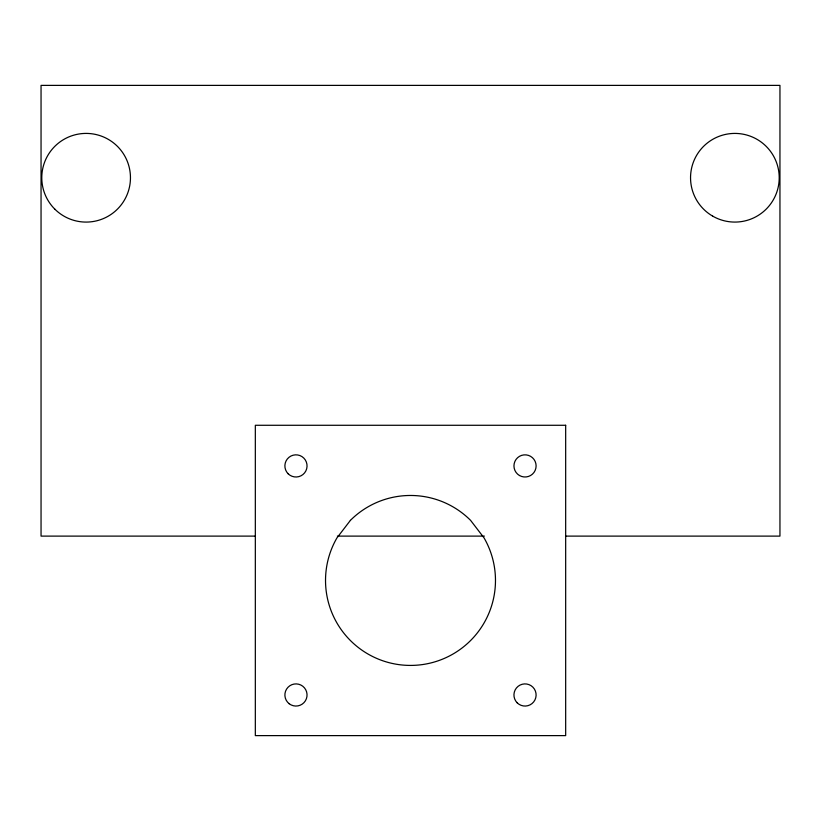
<?xml version="1.0" encoding="UTF-8"?>
<svg xmlns="http://www.w3.org/2000/svg" width="821" height="821" viewBox="0 0 821 821"><rect width="100%" height="100%" fill="white"/><g stroke="black" fill="none" stroke-linecap="round" stroke-linejoin="round"><path stroke-width="1.23" d="M255.331 536.113L41.05 536.113L41.05 85.384L779.95 85.384L779.95 536.113L565.669 536.113M337.38 536.113L484.39 536.113M350.413 520.36L336.908 537.96A84.974 84.974 0 0 0 410.5 665.421A84.974 84.974 0 0 0 484.092 537.96L470.587 520.36A84.974 84.974 0 0 0 350.413 520.36M565.669 425.278L255.331 425.278L255.331 735.616L565.669 735.616L565.669 425.278M712.71 216.139A44.334 44.334 0 0 0 779.211 177.746A44.334 44.334 0 0 0 712.71 139.354A44.334 44.334 0 0 0 712.71 216.139M54.771 209.098A44.334 44.334 0 0 0 128.948 189.22A44.334 44.334 0 0 0 74.649 134.921A44.334 44.334 0 0 0 54.771 209.098M517.189 702.817A11.084 11.084 0 0 0 535.733 697.85A11.084 11.084 0 0 0 522.156 684.273A11.084 11.084 0 0 0 517.189 702.817M289.187 703.741A11.084 11.084 0 0 0 306.951 696.465A11.084 11.084 0 0 0 291.763 684.724A11.084 11.084 0 0 0 289.187 703.741M288.13 473.758A11.084 11.084 0 0 0 306.674 468.791A11.084 11.084 0 0 0 293.097 455.214A11.084 11.084 0 0 0 288.13 473.758M519.488 475.513A11.084 11.084 0 0 0 536.113 465.918A11.084 11.084 0 0 0 519.488 456.322A11.084 11.084 0 0 0 519.488 475.513"/></g></svg>
